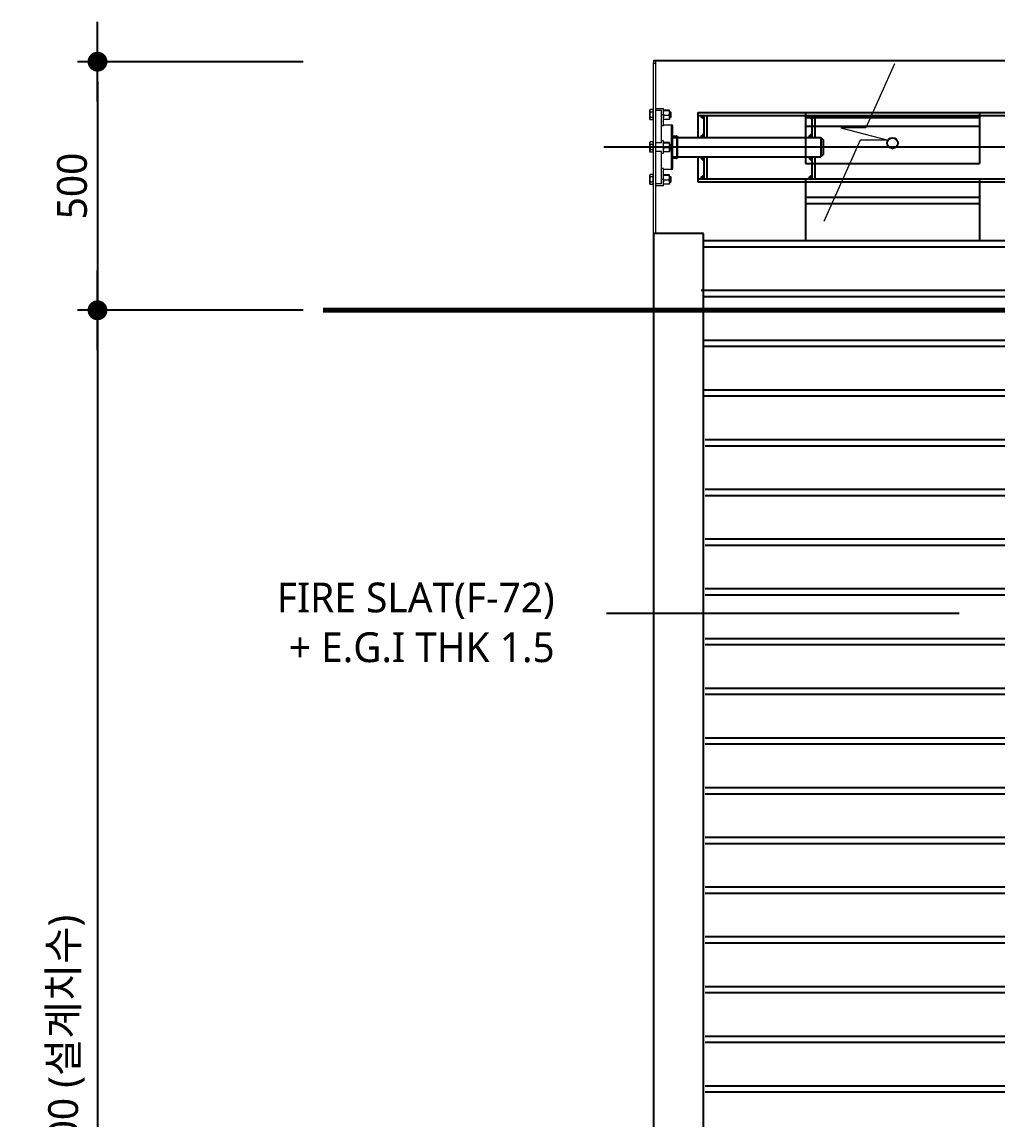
# Model space of a CAD drawing. Extents: x 930 to 96951, y 420 to 531574.
# Drawn here: x 1004 to 2964, y 8561 to 10768 of the extents above; entities that cross this region are included whole.
import ezdxf

# ---------------------------------------------------------------- set-up
doc = ezdxf.new("R2010")
doc.units = 0
doc.header["$LTSCALE"] = 200
doc.header["$MEASUREMENT"] = 0
doc.header["$PDMODE"] = 3
doc.header["$PDSIZE"] = -1
for name, pattern in [('CENTER2', [1.125, 0.75, -0.125, 0.125, -0.125]), ('HID', [2.3, 1.5, -0.8]), ('HIDDEN2', [1, 0.5, -0.5])]:
    doc.linetypes.add(name, pattern=pattern)
doc.layers.get('0').update_dxf_attribs({"linetype": 'CONTINUOUS'})
doc.layers.get('Defpoints').update_dxf_attribs({"color": 137, "linetype": 'CONTINUOUS'})
for name, color, linetype in [('524_A_SYM', 7, 'CONTINUOUS'), ('AA-AREA-1', 7, 'CONTINUOUS'), ('CLOUD', 3, 'CONTINUOUS'), ('DIM', 7, 'CONTINUOUS'), ('TEXT', 3, 'CONTINUOUS')]:
    doc.layers.add(name, color=color, linetype=linetype)
doc.styles.add('맑은고딕', font='malgun.ttf')
doc.styles.add('스타일1', font='malgun.ttf')
doc.dimstyles.new('GAUN-40', dxfattribs={"dimscale": 40, "dimtxt": 1.5, "dimasz": 1, "dimexe": 1, "dimexo": 1, "dimgap": 0.5, "dimtad": 1, "dimdec": 0, "dimzin": 1, "dimdsep": 46, "dimlunit": 6, "dimtxsty": '맑은고딕', "dimblk": 'CJDOT', "dimcen": 0.09, "dimdle": 1, "dimclrd": 256, "dimclre": 256, "dimclrt": 3, "dimadec": 0, "dimazin": 0, "dimtfac": 1, "dimtdec": 0, "dimtix": 1, "dimtmove": 2, "dimatfit": 3, "dimfxl": 1, "dimtolj": 1, "dimtzin": 1, "dimarcsym": 0})
pattern_1 = [(315, (-174602.17667, -109502.65526), (0.10606480373, 0.10606480373), [1.1999862714, 1.1999862714])]
pattern_2 = [(315, (-174607.17667, -109502.65526), (0.10606480373, 0.10606480373), [1.1999862714, 1.1999862714])]

# ---------------------------------------------------------------- blocks, each defined once
blk = doc.blocks.new('CJDOT')
blk.add_line((-2, 0), (2, 0))
at = {"const_width": 0.5}
blk.add_lwpolyline([(-0.25, 0, 1), (0.25, 0, 1)], format="xyb", close=True, dxfattribs=at)
blk = doc.blocks.new('*D24')
at = {"layer": 'Defpoints', "color": 0, "transparency": 16777216}
for p in [(1488.9, 10187.8), (1155.6, 7187.8), (1488.9, 7187.8)]:
    blk.add_point(p, dxfattribs=at)
at = {"layer": 'DIM', "lineweight": -2, "transparency": 16777216}
for p, q in [((1448.9, 10187.8), (1115.6, 10187.8)), ((1155.6, 10147.8), (1155.6, 7227.8)), ((1448.9, 7187.8), (1115.6, 7187.8))]:
    blk.add_line(p, q, dxfattribs=at)
at = {"layer": 'DIM', "lineweight": -2, "transparency": 16777216, "xscale": 40, "yscale": 40, "zscale": 40}
for p, rotation in [((1155.6, 10187.8), 90), ((1155.6, 7187.8), 270)]:
    blk.add_blockref('CJDOT', p, dxfattribs=dict(at, rotation=rotation))
at = {"layer": 'DIM', "color": 3, "transparency": 16777216, "insert": (1093.1, 8687.8), "char_height": 60, "attachment_point": 5, "rotation": 90, "style": '맑은고딕'}
blk.add_mtext('\\A1;3,000 (설계치수)', dxfattribs=at)
blk = doc.blocks.new('*D25')
at = {"layer": 'Defpoints', "color": 0, "transparency": 16777216}
for p in [(1608.9, 10687.8), (1155.6, 10187.8), (1608.9, 10187.8)]:
    blk.add_point(p, dxfattribs=at)
at = {"layer": 'DIM', "lineweight": -2, "transparency": 16777216}
for p, q in [((1568.9, 10687.8), (1115.6, 10687.8)), ((1155.6, 10647.8), (1155.6, 10227.8)), ((1568.9, 10187.8), (1115.6, 10187.8))]:
    blk.add_line(p, q, dxfattribs=at)
at = {"layer": 'DIM', "lineweight": -2, "transparency": 16777216, "xscale": 40, "yscale": 40, "zscale": 40}
for p, rotation in [((1155.6, 10687.8), 90), ((1155.6, 10187.8), 270)]:
    blk.add_blockref('CJDOT', p, dxfattribs=dict(at, rotation=rotation))
at = {"layer": 'DIM', "color": 3, "transparency": 16777216, "insert": (1104.6, 10437.8), "char_height": 60, "attachment_point": 5, "rotation": 90, "style": '맑은고딕'}
blk.add_mtext('\\A1;500', dxfattribs=at)

msp = doc.modelspace()

# ---------------------------------------------------------------- hatches: boundary and pattern name
at = {"layer": '524_A_SYM', "ltscale": 1000}
h = msp.add_hatch(dxfattribs=at)
h.set_pattern_fill('ANSI31', color=1, scale=1.199986, style=0)
h.set_pattern_definition([(45, (-174602.17667, -109521.1555), (-0.10606480373, 0.10606480373), [1.1999862714, 1.1999862714])])
edge = h.paths.add_edge_path()
edge.add_line((2374.8, 10573.9), (2374.8, 10579.9))
edge.add_line((2374.8, 10579.9), (2368.8, 10579.9))
edge.add_arc((2374.8, 10579.9), 6, 180, 270)
h = msp.add_hatch(dxfattribs=at)
h.set_pattern_fill('ANSI31', color=1, scale=1.199986, style=0)
h.set_pattern_definition([(45, (-174607.17667, -109521.1555), (-0.10606480373, 0.10606480373), [1.1999862714, 1.1999862714])])
edge = h.paths.add_edge_path()
edge.add_line((2591.8, 10579.9), (2585.8, 10579.9))
edge.add_arc((2591.8, 10579.9), 6, 180, 270)
edge.add_line((2591.8, 10573.9), (2591.8, 10579.9))
h = msp.add_hatch(dxfattribs=at)
h.set_pattern_fill('ANSI31', color=1, scale=1.199986, angle=270, style=0)
h.set_pattern_definition(pattern_1)
edge = h.paths.add_edge_path()
edge.add_line((2374.8, 10535.4), (2368.8, 10535.4))
edge.add_arc((2374.8, 10535.4), 6, 90, 180, ccw=False)
edge.add_line((2374.8, 10541.4), (2374.8, 10535.4))
h = msp.add_hatch(dxfattribs=at)
h.set_pattern_fill('ANSI31', color=1, scale=1.199986, angle=270, style=0)
h.set_pattern_definition(pattern_2)
edge = h.paths.add_edge_path()
edge.add_line((2591.8, 10535.4), (2585.8, 10535.4))
edge.add_arc((2591.8, 10535.4), 6, 90, 180, ccw=False)
edge.add_line((2591.8, 10541.4), (2591.8, 10535.4))
h = msp.add_hatch(dxfattribs=at)
h.set_pattern_fill('ANSI31', color=1, scale=1.199986, angle=270, style=0)
h.set_pattern_definition(pattern_1)
edge = h.paths.add_edge_path()
edge.add_line((2374.8, 10496.4), (2368.8, 10496.4))
edge.add_arc((2374.8, 10496.4), 6, 180, 270)
edge.add_line((2374.8, 10490.4), (2374.8, 10496.4))
h = msp.add_hatch(dxfattribs=at)
h.set_pattern_fill('ANSI31', color=1, scale=1.199986, angle=270, style=0)
h.set_pattern_definition(pattern_2)
edge = h.paths.add_edge_path()
edge.add_line((2591.8, 10496.4), (2585.8, 10496.4))
edge.add_arc((2591.8, 10496.4), 6, 180, 270)
edge.add_line((2591.8, 10490.4), (2591.8, 10496.4))
h = msp.add_hatch(dxfattribs=at)
h.set_pattern_fill('ANSI31', color=1, scale=1.199986, angle=270, style=0)
h.set_pattern_definition([(315, (-174602.17667, -109481.15653), (0.10606480373, 0.10606480373), [1.1999862714, 1.1999862714])])
edge = h.paths.add_edge_path()
edge.add_line((2374.8, 10451.9), (2368.8, 10451.9))
edge.add_arc((2374.8, 10451.9), 6, 90, 180, ccw=False)
edge.add_line((2374.8, 10457.9), (2374.8, 10451.9))
h = msp.add_hatch(dxfattribs=at)
h.set_pattern_fill('ANSI31', color=1, scale=1.199986, angle=270, style=0)
h.set_pattern_definition([(315, (-174607.17667, -109481.15653), (0.10606480373, 0.10606480373), [1.1999862714, 1.1999862714])])
edge = h.paths.add_edge_path()
edge.add_line((2591.8, 10451.9), (2585.8, 10451.9))
edge.add_arc((2591.8, 10451.9), 6, 90, 180, ccw=False)
edge.add_line((2591.8, 10457.9), (2591.8, 10451.9))

# ---------------------------------------------------------------- linework, layer by layer
at = {"color": 7, "linetype": 'Continuous', "lineweight": 15}
for p, q in [((2273.5, 10689.9), (2273.5, 10684.9)), ((2273.5, 10684.9), (2278.5, 10684.9)), ((2273.5, 10341.9), (2273.5, 10684.9)), ((2278.5, 10684.9), (2278.5, 10689.9)), ((2278.5, 10341.9), (2278.5, 10684.9)), ((2278.5, 10593.5), (2293.5, 10593.5)), ((2293.5, 10581), (2293.5, 10593.5)), ((2266, 10590), (2266.8, 10591.4)), ((2266, 10572), (2266, 10590)), ((2266.8, 10570.6), (2266, 10572)), ((2272.9, 10591.4), (2266.8, 10591.4)), ((2272.9, 10586.2), (2266.8, 10586.2)), ((2272.9, 10575.8), (2266.8, 10575.8)), ((2272.9, 10570.6), (2272.9, 10591.4)), ((2272.9, 10590), (2273.5, 10590)), ((2273.5, 10572), (2272.9, 10572)), ((2289.5, 10589.8), (2278.5, 10589.8)), ((2289.5, 10524.7), (2289.5, 10589.8)), ((2293.5, 10581), (2289.5, 10581)), ((2293.5, 10559.1), (2293.5, 10581)), ((2304.9, 10590.6), (2294.3, 10590.6)), ((2304.9, 10589.2), (2294.3, 10589.2)), ((2304.9, 10579.6), (2294.3, 10579.6)), ((2304.9, 10571.4), (2294.3, 10571.4)), ((2305.7, 10575.5), (2305.7, 10589.9)), ((2305.7, 10587), (2307.5, 10587)), ((2305.7, 10575.5), (2305.7, 10572)), ((2307.5, 10575), (2305.7, 10575)), ((2307.5, 10587), (2308.5, 10586)), ((2307.5, 10587), (2307.5, 10575)), ((2308.5, 10575.9), (2307.5, 10575)), ((2308.5, 10586), (2308.5, 10575.9)), ((2272.9, 10570.6), (2266.8, 10570.6)), ((2293.5, 10559.1), (2289.5, 10559.1)), ((2293.5, 10560.9), (2309.3, 10560.9)), ((2309.3, 10560.9), (2309.3, 10470.9)), ((2312.3, 10473.9), (2312.3, 10557.9)), ((2293.5, 10528.4), (2289.5, 10528.4)), ((2293.5, 10503.4), (2293.5, 10528.4)), ((2312.3, 10538.9), (2320, 10538.9)), ((2320, 10538.9), (2320, 10492.9)), ((2266, 10524.9), (2266.8, 10526.3)), ((2266, 10506.9), (2266, 10524.9)), ((2266.8, 10505.5), (2266, 10506.9)), ((2272.9, 10526.3), (2266.8, 10526.3)), ((2272.9, 10521.1), (2266.8, 10521.1)), ((2272.9, 10510.7), (2266.8, 10510.7)), ((2272.9, 10505.5), (2266.8, 10505.5)), ((2272.9, 10505.5), (2272.9, 10526.3)), ((2272.9, 10524.9), (2273.5, 10524.9)), ((2273.5, 10506.9), (2272.9, 10506.9)), ((2289.5, 10524.7), (2278.5, 10524.7)), ((2289.5, 10507.1), (2278.5, 10507.1)), ((2289.5, 10442), (2289.5, 10507.1)), ((2304.9, 10525.5), (2294.3, 10525.5)), ((2304.9, 10524.2), (2294.3, 10524.2)), ((2304.9, 10514.6), (2294.3, 10514.6)), ((2304.9, 10506.3), (2294.3, 10506.3)), ((2305.7, 10510.4), (2305.7, 10524.8)), ((2305.7, 10521.9), (2307.5, 10521.9)), ((2305.7, 10510.4), (2305.7, 10506.9)), ((2307.5, 10509.9), (2305.7, 10509.9)), ((2307.5, 10521.9), (2308.5, 10520.9)), ((2307.5, 10521.9), (2307.5, 10509.9)), ((2308.5, 10510.9), (2307.5, 10509.9)), ((2308.5, 10520.9), (2308.5, 10510.9)), ((2293.5, 10503.4), (2289.5, 10503.4)), ((2320, 10492.9), (2312.3, 10492.9)), ((2266, 10459.9), (2266.8, 10461.2)), ((2272.9, 10461.2), (2266.8, 10461.2)), ((2272.9, 10440.5), (2272.9, 10461.2)), ((2293.5, 10472.7), (2289.5, 10472.7)), ((2293.5, 10450.9), (2293.5, 10472.7)), ((2309.3, 10470.9), (2293.5, 10470.9)), ((2266, 10441.9), (2266, 10459.9)), ((2266.8, 10440.5), (2266, 10441.9)), ((2272.9, 10456.1), (2266.8, 10456.1)), ((2272.9, 10445.7), (2266.8, 10445.7)), ((2272.9, 10440.5), (2266.8, 10440.5)), ((2272.9, 10459.9), (2273.5, 10459.9)), ((2273.5, 10441.9), (2272.9, 10441.9)), ((2289.5, 10442), (2278.5, 10442)), ((2293.5, 10450.9), (2289.5, 10450.9)), ((2293.5, 10438.4), (2293.5, 10450.9)), ((2304.9, 10460.5), (2294.3, 10460.5)), ((2304.9, 10459.1), (2294.3, 10459.1)), ((2304.9, 10449.5), (2294.3, 10449.5)), ((2304.9, 10441.3), (2294.3, 10441.3)), ((2305.7, 10445.4), (2305.7, 10459.8)), ((2305.7, 10456.9), (2307.5, 10456.9)), ((2305.7, 10445.4), (2305.7, 10441.9)), ((2307.5, 10444.9), (2305.7, 10444.9)), ((2307.5, 10456.9), (2308.5, 10455.9)), ((2307.5, 10456.9), (2307.5, 10444.9)), ((2308.5, 10445.8), (2307.5, 10444.9)), ((2308.5, 10455.9), (2308.5, 10445.8)), ((2293.5, 10438.4), (2278.5, 10438.4))]:
    msp.add_line(p, q, dxfattribs=at)
at = {"color": 4}
for p, q in [((2579, 10585.9, 0), (2579, 10482.8, 0)), ((2929, 10585.9, 0), (2929, 10482.8, 0)), ((2579, 10557.8, 0), (2929, 10557.8, 0)), ((2579, 10482.8, 0), (2929, 10482.8, 0)), ((2579, 10449.7), (2579, 10327.9)), ((2929, 10449.7), (2929, 10327.9)), ((2579, 10415.4), (2929, 10415.4)), ((2579, 10402.9), (2929, 10402.9)), ((2373.9, 10327.9), (5173.3, 10327.9)), ((2373.9, 10315.4), (5173.3, 10315.4)), ((5168.6, 10227.9), (2369.2, 10227.9)), ((2373.9, 10215.4), (5173.3, 10215.4)), ((2373.9, 10127.9), (5173.3, 10127.9)), ((2373.9, 10115.4), (5173.3, 10115.4)), ((2373.9, 10027.9), (5173.3, 10027.9)), ((2373.9, 10015.4), (5173.3, 10015.4)), ((2377.4, 9927.9), (5173.3, 9927.9)), ((2377.4, 9915.4), (5173.3, 9915.4)), ((2377.4, 9827.9), (5173.3, 9827.9)), ((2377.4, 9815.4), (5173.3, 9815.4)), ((2377.4, 9727.9), (5173.3, 9727.9)), ((2377.4, 9715.4), (5173.3, 9715.4)), ((2377.4, 9627.9), (5173.3, 9627.9)), ((2377.4, 9615.4), (5173.3, 9615.4)), ((2377.4, 9527.9), (5173.3, 9527.9)), ((2377.4, 9515.4), (5173.3, 9515.4)), ((2377.4, 9427.9), (5173.3, 9427.9)), ((2377.4, 9415.4), (5173.3, 9415.4)), ((2377.4, 9327.9), (5173.3, 9327.9)), ((2377.4, 9315.4), (5173.3, 9315.4)), ((2377.4, 9227.9), (5173.3, 9227.9)), ((2377.4, 9215.4), (5173.3, 9215.4)), ((2377.4, 9127.9), (5173.3, 9127.9)), ((2377.4, 9115.4), (5173.3, 9115.4)), ((2377.4, 9027.9), (5173.3, 9027.9)), ((2377.4, 9015.4), (5173.3, 9015.4)), ((2377.4, 8927.9), (5173.3, 8927.9)), ((2377.4, 8915.4), (5173.3, 8915.4)), ((2377.4, 8827.9), (5173.3, 8827.9)), ((2377.4, 8815.4), (5173.3, 8815.4)), ((2377.4, 8727.9), (5173.3, 8727.9)), ((2377.4, 8715.4), (5173.3, 8715.4)), ((2377.4, 8627.9), (5173.3, 8627.9)), ((2377.4, 8615.4), (5173.3, 8615.4))]:
    msp.add_line(p, q, dxfattribs=at)
at = {"color": 1}
for p, q in [((2579, 10575.3), (2929, 10575.3)), ((5268.9, 10187.8), (2273.5, 10187.8))]:
    msp.add_line(p, q, dxfattribs=at)
for p, q in [((2312.5, 10535.4), (2609.8, 10535.4)), ((2321, 10537.9), (2321, 10493.9)), ((2609.8, 10535.4), (2609.8, 10496.4)), ((2609.8, 10535.4), (2614.6, 10530.6)), ((2614.6, 10530.6), (2614.6, 10501.2)), ((2312.5, 10496.4), (2609.8, 10496.4)), ((2614.6, 10501.2), (2609.8, 10496.4)), ((2273.5, 10341.9), (2273.5, 7197.8)), ((2373.9, 10341.9), (2273.5, 10341.9)), ((2373.9, 7197.8), (2373.9, 10341.9))]:
    msp.add_line(p, q)
at = {"color": 1, "linetype": 'CENTER2', "ltscale": 50}
msp.add_line((5421.6, 10515.9, 0), (2173.5, 10515.9, 0), dxfattribs=at)
at = {"color": 7, "linetype": 'Continuous', "lineweight": 15, "elevation": 0}
msp.add_lwpolyline([(2758.2, 10683.5), (2700.5, 10555), (2649.9, 10555), (2745.4, 10530), (2689.2, 10530), (2615.7, 10366.4)], dxfattribs=at)
at = {"color": 7, "linetype": 'Continuous', "lineweight": 15, "flags": 128}
for points in [[(2266.8, 10591.4), (2266.2, 10590.1), (2266, 10588.8)], [(2266.8, 10586.2), (2266.1, 10582.4), (2266, 10581)], [(2266, 10581), (2266.5, 10577.1), (2266.8, 10575.8)], [(2266.8, 10575.8), (2266.2, 10574.5), (2266, 10573.2)], [(2293.5, 10589.9), (2293.5, 10589.9), (2293.8, 10590.2), (2294.3, 10590.6)], [(2294.3, 10589.2), (2293.7, 10589.5), (2293.5, 10589.9)], [(2293.5, 10584.4), (2293.6, 10585.7), (2294.3, 10589.2)], [(2294.3, 10579.6), (2294, 10580.8), (2293.5, 10584.4)], [(2294.3, 10571.4), (2293.7, 10573.4), (2293.5, 10575.5)], [(2293.5, 10572), (2293.5, 10572), (2293.8, 10571.7), (2294.3, 10571.4)], [(2305.7, 10589.9), (2305.7, 10589.9), (2305.5, 10590.2), (2304.9, 10590.6)], [(2304.9, 10589.2), (2305.5, 10589.5), (2305.7, 10589.9)], [(2305.7, 10584.4), (2305.6, 10585.7), (2304.9, 10589.2)], [(2304.9, 10579.6), (2305.2, 10580.8), (2305.7, 10584.4)], [(2304.9, 10571.4), (2305.5, 10573.4), (2305.7, 10575.5)], [(2305.7, 10572), (2305.7, 10572), (2305.5, 10571.7), (2304.9, 10571.4)], [(2266.8, 10526.3), (2266.2, 10525), (2266, 10523.7)], [(2266.8, 10521.1), (2266.1, 10517.3), (2266, 10515.9)], [(2266, 10515.9), (2266.5, 10512), (2266.8, 10510.7)], [(2266.8, 10510.7), (2266.2, 10509.4), (2266, 10508.1)], [(2293.5, 10524.8), (2293.5, 10524.9), (2293.8, 10525.2), (2294.3, 10525.5)], [(2294.3, 10524.2), (2293.7, 10524.5), (2293.5, 10524.8)], [(2293.5, 10519.4), (2293.6, 10520.7), (2294.3, 10524.2)], [(2294.3, 10514.6), (2294, 10515.8), (2293.5, 10519.4)], [(2294.3, 10506.3), (2293.7, 10508.3), (2293.5, 10510.4)], [(2293.5, 10507), (2293.5, 10506.9), (2293.8, 10506.6), (2294.3, 10506.3)], [(2305.7, 10524.8), (2305.7, 10524.9), (2305.5, 10525.2), (2304.9, 10525.5)], [(2304.9, 10524.2), (2305.5, 10524.5), (2305.7, 10524.8)], [(2305.7, 10519.4), (2305.6, 10520.7), (2304.9, 10524.2)], [(2304.9, 10514.6), (2305.2, 10515.8), (2305.7, 10519.4)], [(2304.9, 10506.3), (2305.5, 10508.3), (2305.7, 10510.4)], [(2305.7, 10507), (2305.7, 10506.9), (2305.5, 10506.6), (2304.9, 10506.3)], [(2266.8, 10461.2), (2266.2, 10460), (2266, 10458.7)], [(2266.8, 10456.1), (2266.1, 10452.3), (2266, 10450.9)], [(2266, 10450.9), (2266.5, 10447), (2266.8, 10445.7)], [(2266.8, 10445.7), (2266.2, 10444.4), (2266, 10443.1)], [(2293.5, 10459.8), (2293.5, 10459.8), (2293.8, 10460.1), (2294.3, 10460.5)], [(2294.3, 10459.1), (2293.7, 10459.4), (2293.5, 10459.8)], [(2293.5, 10454.3), (2293.6, 10455.6), (2294.3, 10459.1)], [(2294.3, 10449.5), (2294, 10450.7), (2293.5, 10454.3)], [(2294.3, 10441.3), (2293.7, 10443.3), (2293.5, 10445.4)], [(2293.5, 10441.9), (2293.5, 10441.9), (2293.8, 10441.6), (2294.3, 10441.3)], [(2305.7, 10459.8), (2305.7, 10459.8), (2305.5, 10460.1), (2304.9, 10460.5)], [(2304.9, 10459.1), (2305.5, 10459.4), (2305.7, 10459.8)], [(2305.7, 10454.3), (2305.6, 10455.6), (2304.9, 10459.1)], [(2304.9, 10449.5), (2305.2, 10450.7), (2305.7, 10454.3)], [(2304.9, 10441.3), (2305.5, 10443.3), (2305.7, 10445.4)], [(2305.7, 10441.9), (2305.7, 10441.9), (2305.5, 10441.6), (2304.9, 10441.3)]]:
    msp.add_lwpolyline(points, dxfattribs=at)
at = {"color": 1}
msp.add_lwpolyline([(2888.2, 9578.1), (2178.8, 9578.1)], dxfattribs=at)
msp.add_lwpolyline([(2888.2, 9578.1, 0, 40, 0), (2753.6, 9578.1, 0, 0, 0), (2595.5, 9578.1, 0, 0, 0), (2595.5, 9578.1, 0, 0, 0)], format="xyseb", dxfattribs=at)
at = {"color": 4}
msp.add_circle((2754, 10524.1, 0), 10.7, dxfattribs=at)
at = {"color": 7, "linetype": 'Continuous', "lineweight": 15}
for centre, radius, start, end in [((2271, 10588.9), 4.95, 181.2429, 213.1418), ((2271, 10573.3), 4.95, 181.2429, 213.1418), ((2305.1, 10575.4), 11.6, 158.4921, 179.4462), ((2294.2, 10575.4), 11.6, 0.5538, 21.5079), ((2309.3, 10557.9), 3, 0, 90), ((2320, 10537.9), 1, 0, 90), ((2271, 10523.8), 4.95, 181.2428, 213.1418), ((2271, 10508.2), 4.95, 181.2428, 213.1418), ((2305.1, 10510.3), 11.6, 158.4921, 179.4462), ((2294.2, 10510.3), 11.6, 0.5538, 21.5079), ((2320, 10493.9), 1, 270, 0), ((2309.3, 10473.9), 3, 270, 0), ((2271, 10458.8), 4.95, 181.2429, 213.1418), ((2271, 10443.2), 4.95, 181.2428, 213.1418), ((2305.1, 10445.3), 11.6, 158.4921, 179.4462), ((2294.2, 10445.3), 11.6, 0.5538, 21.5079)]:
    msp.add_arc(centre, radius, start, end, dxfattribs=at)
at = {"layer": '524_A_SYM', "color": 1, "ltscale": 1000}
for p, q in [((2362.8, 10585.9, 0), (5208.6, 10585.9, 0)), ((2362.8, 10585.9, 0), (2362.8, 10535.4)), ((2362.8, 10579.9, 0), (5208.6, 10579.9, 0)), ((2374.8, 10579.9, 0), (2374.8, 10535.4)), ((2380.8, 10579.9, 0), (2380.8, 10535.4)), ((2591.8, 10579.9, 0), (2591.8, 10535.4)), ((2597.8, 10579.9, 0), (2597.8, 10535.4)), ((2362.8, 10496.4), (2362.8, 10445.9, 0)), ((2374.8, 10496.4), (2374.8, 10451.9, 0)), ((2380.8, 10496.4), (2380.8, 10451.9, 0)), ((2591.8, 10496.4), (2591.8, 10451.9, 0)), ((2597.8, 10496.4), (2597.8, 10451.9, 0)), ((2362.8, 10451.9, 0), (5097.8, 10451.9, 0)), ((2362.8, 10445.9, 0), (5142.5, 10445.9, 0))]:
    msp.add_line(p, q, dxfattribs=at)
for centre, start, end in [((2374.8, 10579.9, 0), 180, 270), ((2591.8, 10579.9, 0), 180, 270), ((2374.8, 10535.4), 90, 180), ((2591.8, 10535.4), 90, 180), ((2374.8, 10496.4), 180, 270), ((2591.8, 10496.4), 180, 270), ((2374.8, 10451.9, 0), 90, 180), ((2591.8, 10451.9, 0), 90, 180)]:
    msp.add_arc(centre, 6, start, end, dxfattribs=at)
at = {"layer": 'AA-AREA-1', "color": 6, "linetype": 'HID', "ltscale": 20, "const_width": 10, "elevation": 0}
msp.add_lwpolyline([(1608.9, 10187.8), (5694.8, 10187.8)], dxfattribs=at)
at = {"layer": 'CLOUD', "color": 5, "linetype": 'HIDDEN2', "ltscale": 20}
msp.add_line((2273.3, 10689.9), (5273.4, 10689.9), dxfattribs=at)

# ---------------------------------------------------------------- texts
at = {"layer": 'TEXT', "color": 3, "insert": (2074.8, 9640.1), "char_height": 60, "attachment_point": 3, "style": '스타일1'}
msp.add_mtext('\\A1;FIRE SLAT(F-72)\\P+ E.G.I THK 1.5', dxfattribs=at)

# ---------------------------------------------------------------- dimensions: what is measured, and where the dimension line sits
at = {"layer": 'DIM'}
dim = msp.add_linear_dim(base=(1155.6, 10187.8), p1=(1608.9, 10687.8), p2=(1608.9, 10187.8), angle=90, dimstyle='GAUN-40', dxfattribs=at)
dim.commit()
dim.dimension.update_dxf_attribs({"geometry": '*D25', "text_midpoint": (1104.6, 10437.8)})
dim = msp.add_linear_dim(base=(1155.6, 7187.8), p1=(1488.9, 10187.8), p2=(1488.9, 7187.8), angle=90, text='<> (설계치수)', dimstyle='GAUN-40', dxfattribs=at)
dim.commit()
dim.dimension.update_dxf_attribs({"geometry": '*D24', "text_midpoint": (1093.1, 8687.8)})

doc.saveas('drawing.dxf')
